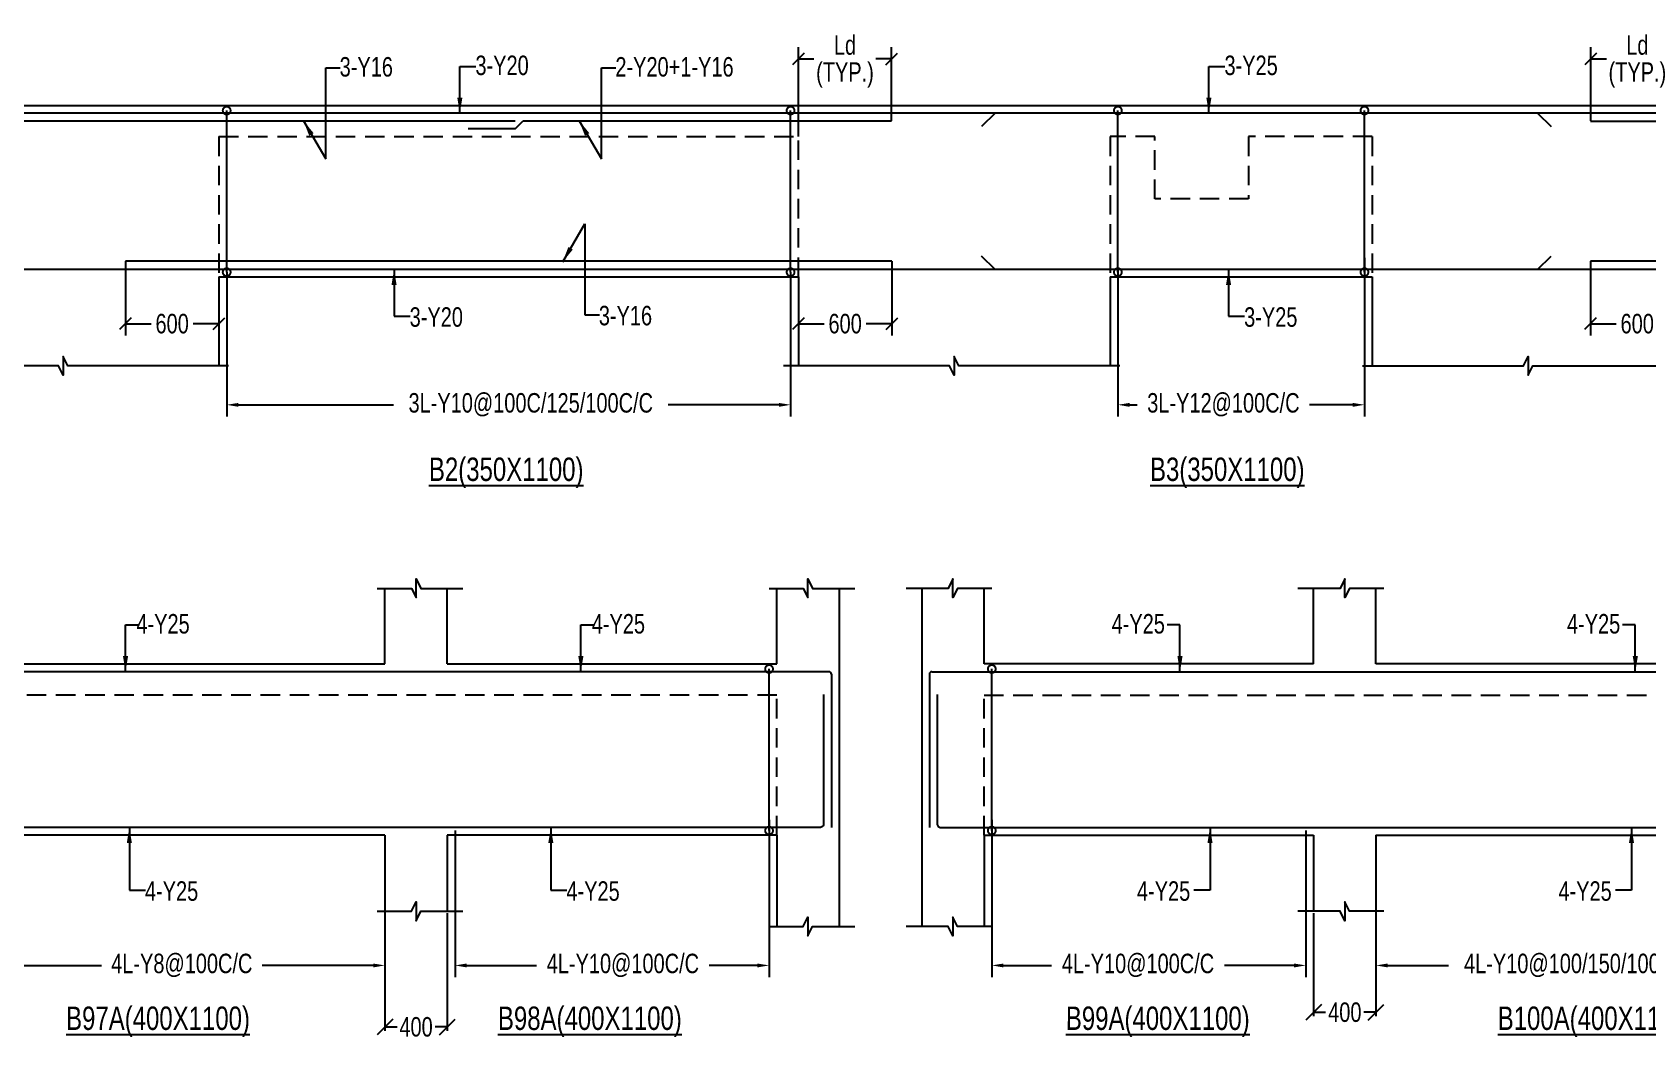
# Model space of a CAD drawing. Header units: millimetres. Extents: x 0 to 31744305, y -21599035 to 0.
# Drawn here: x 31650056 to 31660420, y -21255736 to -21249272 of the extents above; entities that cross this region are included whole.
import ezdxf

# ---------------------------------------------------------------- set-up
doc = ezdxf.new("R2010")
doc.units = ezdxf.units.MM
doc.header["$LTSCALE"] = 1000
doc.header["$MEASUREMENT"] = 0
doc.header["$PDMODE"] = 3
for name, pattern in [('CONTINOUS', [0]), ('CONTINU', [0]), ('HIDDEN', [0.375, 0.25, -0.125])]:
    doc.linetypes.add(name, pattern=pattern)
for name, color, linetype in [('-S-ARROW', 253, 'Continuous'), ('-S-MISC', 8, 'Continuous'), ('-S-STIRRUPS DIM', 6, 'Continuous'), ('-S-STIRUP', 11, 'Continuous'), ('-STR-BEAM', 7, 'CONTINU'), ('-STR-COLUMN', 5, 'HIDDEN'), ('-STR-REINF', 3, 'Continuous'), ('-STR-RF-DIM', 8, 'CONTINOUS'), ('-STR-TEXT', 6, 'Continuous'), ('S-DIM', 7, 'Continuous'), ('SEC TEXT', 9, 'Continuous'), ('SLAB LINE', 254, 'HIDDEN')]:
    doc.layers.add(name, color=color, linetype=linetype)
doc.styles.add('BEAM-LS', font='romans.shx', dxfattribs={"width": 0.8})
doc.styles.add('SOBHA', font='swisscl.ttf')
doc.styles.add('sobha.sed', font='swisscl.ttf')
doc.dimstyles.new('S-50', dxfattribs={"dimscale": 50, "dimtxt": 2.5, "dimasz": 2, "dimexe": 0.5, "dimexo": 0.25, "dimgap": 0.25, "dimtad": 0, "dimdec": 0, "dimrnd": 0.0005, "dimzin": 0, "dimdsep": 46, "dimtxsty": 'sobha.sed', "dimblk": 'OBLIQUE', "dimcen": 0.09, "dimclrd": 8, "dimclre": 8, "dimclrt": 6, "dimadec": 0, "dimazin": 0, "dimtfac": 1, "dimtdec": 0, "dimtofl": 0, "dimtmove": 2, "dimatfit": 3, "dimfxl": 0.18, "dimtolj": 1, "dimtzin": 0, "dimlwd": -1, "dimlwe": -1, "dimarcsym": 0})
doc.dimstyles.new('S-DIM50', dxfattribs={"dimscale": 50, "dimtxt": 2.5, "dimasz": 1.5, "dimexe": 1.5, "dimexo": 1, "dimgap": 0.5, "dimtad": 0, "dimdec": 0, "dimzin": 0, "dimdsep": 46, "dimtxsty": 'SOBHA', "dimcen": 0.09, "dimclrd": 256, "dimclre": 256, "dimclrt": 6, "dimadec": 5, "dimazin": 0, "dimtfac": 1, "dimtdec": 0, "dimtofl": 0, "dimtmove": 0, "dimatfit": 3, "dimfxl": 0.18, "dimtolj": 1, "dimtzin": 0, "dimlwd": -1, "dimlwe": -1, "dimarcsym": 0})
doc.dimstyles.new('STIRUP', dxfattribs={"dimscale": 50, "dimtxt": 2.5, "dimasz": 2.2, "dimexe": 0, "dimexo": 0, "dimgap": 0.5, "dimtad": 0, "dimdec": 0, "dimzin": 0, "dimdsep": 46, "dimtxsty": 'BEAM-LS', "dimblk": 'DOTSMALL', "dimcen": 0.09, "dimclrd": 256, "dimclre": 256, "dimclrt": 256, "dimadec": 5, "dimazin": 0, "dimtfac": 1, "dimtdec": 0, "dimtofl": 0, "dimtmove": 0, "dimatfit": 3, "dimldrblk": 'DOTSMALL', "dimfxl": 0, "dimfxlon": 1, "dimtolj": 1, "dimtzin": 0, "dimlwd": -1, "dimlwe": -1, "dimarcsym": 0})

# ---------------------------------------------------------------- blocks, each defined once
blk = doc.blocks.new('_DotSmall')
at = {"color": 0, "linetype": 'ByBlock', "const_width": 0.5}
blk.add_lwpolyline([(-0.0625, 0, 1), (0.0625, 0, 1)], format="xyb", close=True, dxfattribs=at)
blk = doc.blocks.new('*D10')
at = {"layer": '-S-STIRUP', "ltscale": 100, "transparency": 16777216}
blk.add_line((31651303, -21250811), (31651303, -21249774), dxfattribs=at)
at = {"layer": 'Defpoints', "color": 0, "linetype": 'CONTINU', "ltscale": 100, "transparency": 16777216}
for p in [(31651303, -21249774), (31651303, -21249774), (31651303, -21250811)]:
    blk.add_point(p, dxfattribs=at)
at = {"layer": '-S-STIRUP', "linetype": 'CONTINU', "ltscale": 100, "transparency": 16777216, "xscale": 100, "yscale": 100, "zscale": 100}
for p, rotation in [((31651303, -21249774), 90), ((31651303, -21250811), 270)]:
    blk.add_blockref('_DotSmall', p, dxfattribs=dict(at, rotation=rotation))
blk = doc.blocks.new('*D11')
at = {"layer": '-S-STIRUP', "ltscale": 100, "transparency": 16777216}
blk.add_line((31654921, -21250811), (31654921, -21249774), dxfattribs=at)
at = {"layer": 'Defpoints', "color": 0, "linetype": 'CONTINU', "ltscale": 100, "transparency": 16777216}
for p in [(31654921, -21249774), (31654921, -21249774), (31654921, -21250811)]:
    blk.add_point(p, dxfattribs=at)
at = {"layer": '-S-STIRUP', "linetype": 'CONTINU', "ltscale": 100, "transparency": 16777216, "xscale": 100, "yscale": 100, "zscale": 100}
for p, rotation in [((31654921, -21249774), 90), ((31654921, -21250811), 270)]:
    blk.add_blockref('_DotSmall', p, dxfattribs=dict(at, rotation=rotation))
blk = doc.blocks.new('*D14')
at = {"layer": '-STR-RF-DIM', "transparency": 16777216}
for p, q in [((31651303, -21250811), (31651303, -21251737)), ((31654921, -21250811), (31654921, -21251737)), ((31651378, -21251662), (31652373, -21251662)), ((31654846, -21251662), (31654136, -21251662))]:
    blk.add_line(p, q, dxfattribs=at)
for points in [[(31651378, -21251650), (31651378, -21251675), (31651303, -21251662)], [(31654846, -21251650), (31654846, -21251675), (31654921, -21251662)]]:
    blk.add_solid(points, dxfattribs=at)
at = {"layer": 'Defpoints', "color": 0, "transparency": 16777216}
for p in [(31651303, -21250811, 0), (31654921, -21250811, 0), (31651303, -21251662)]:
    blk.add_point(p, dxfattribs=at)
at = {"layer": '-STR-RF-DIM', "color": 6, "transparency": 16777216, "insert": (31653254, -21251662), "char_height": 125, "attachment_point": 5, "style": 'SOBHA'}
blk.add_mtext('\\A1;3L-Y10@100C/125/100C/C', dxfattribs=at)
blk = doc.blocks.new('_OBLIQUE')
at = {"color": 0, "linetype": 'ByBlock'}
blk.add_line((-0.5, -0.5), (0.5, 0.5), dxfattribs=at)
blk = doc.blocks.new('*D404')
at = {"layer": '-S-STIRRUPS DIM', "color": 251, "transparency": 16777216}
for p, q in [((31654971, -21249941), (31654971, -21249368)), ((31655569, -21249841), (31655569, -21249368))]:
    blk.add_line(p, q, dxfattribs=at)
at = {"layer": '-S-STIRRUPS DIM', "color": 8, "transparency": 16777216}
for p, q in [((31654971, -21249443), (31655071, -21249443)), ((31655569, -21249443), (31655468, -21249443))]:
    blk.add_line(p, q, dxfattribs=at)
at = {"layer": 'Defpoints', "color": 0, "transparency": 16777216}
for p in [(31654971, -21249443), (31654971, -21249941), (31655569, -21249841, 0)]:
    blk.add_point(p, dxfattribs=at)
at = {"layer": '-S-STIRRUPS DIM', "color": 8, "transparency": 16777216, "xscale": 75, "yscale": 75, "zscale": 75, "rotation": 180}
blk.add_blockref('_OBLIQUE', (31654971, -21249443), dxfattribs=at)
at = {"layer": '-S-STIRRUPS DIM', "color": 8, "transparency": 16777216, "xscale": 75, "yscale": 75, "zscale": 75}
blk.add_blockref('_OBLIQUE', (31655569, -21249443), dxfattribs=at)
at = {"layer": '-S-STIRRUPS DIM', "color": 6, "transparency": 16777216, "char_height": 125, "attachment_point": 5, "style": 'sobha.sed'}
for s, insert in [('\\A1;Ld', (31655270, -21249354)), ('\\A1;(TYP.)', (31655270, -21249546))]:
    blk.add_mtext(s, dxfattribs=dict(at, insert=insert))
blk = doc.blocks.new('*D405')
at = {"layer": '-S-STIRRUPS DIM', "color": 251, "transparency": 16777216}
for p, q in [((31660055, -21249841), (31660055, -21249368)), ((31660653, -21249941), (31660653, -21249368))]:
    blk.add_line(p, q, dxfattribs=at)
at = {"layer": '-S-STIRRUPS DIM', "color": 8, "transparency": 16777216}
for p, q in [((31660055, -21249443), (31660156, -21249443)), ((31660653, -21249443), (31660553, -21249443))]:
    blk.add_line(p, q, dxfattribs=at)
at = {"layer": 'Defpoints', "color": 0, "transparency": 16777216}
for p in [(31660653, -21249443), (31660055, -21249841, 0), (31660653, -21249941)]:
    blk.add_point(p, dxfattribs=at)
at = {"layer": '-S-STIRRUPS DIM', "color": 8, "transparency": 16777216, "xscale": 75, "yscale": 75, "zscale": 75, "rotation": 180}
blk.add_blockref('_OBLIQUE', (31660055, -21249443), dxfattribs=at)
at = {"layer": '-S-STIRRUPS DIM', "color": 8, "transparency": 16777216, "xscale": 75, "yscale": 75, "zscale": 75}
blk.add_blockref('_OBLIQUE', (31660653, -21249443), dxfattribs=at)
at = {"layer": '-S-STIRRUPS DIM', "color": 6, "transparency": 16777216, "char_height": 125, "attachment_point": 5, "style": 'sobha.sed'}
for s, insert in [('\\A1;Ld', (31660354, -21249354)), ('\\A1;(TYP.)', (31660354, -21249546))]:
    blk.add_mtext(s, dxfattribs=dict(at, insert=insert))
blk = doc.blocks.new('*D406')
at = {"layer": '-S-STIRRUPS DIM', "color": 251, "transparency": 16777216}
for p, q in [((31655571, -21250741), (31655571, -21251217)), ((31654971, -21250841), (31654971, -21251217))]:
    blk.add_line(p, q, dxfattribs=at)
at = {"layer": '-S-STIRRUPS DIM', "color": 8, "transparency": 16777216}
for p, q in [((31654971, -21251142), (31655137, -21251142)), ((31655571, -21251142), (31655405, -21251142))]:
    blk.add_line(p, q, dxfattribs=at)
at = {"layer": 'Defpoints', "color": 0, "transparency": 16777216}
for p in [(31655571, -21250741, 0), (31654971, -21250841, 0), (31655571, -21251142)]:
    blk.add_point(p, dxfattribs=at)
at = {"layer": '-S-STIRRUPS DIM', "color": 8, "transparency": 16777216, "xscale": 75, "yscale": 75, "zscale": 75, "rotation": 180}
blk.add_blockref('_OBLIQUE', (31654971, -21251142), dxfattribs=at)
at = {"layer": '-S-STIRRUPS DIM', "color": 8, "transparency": 16777216, "xscale": 75, "yscale": 75, "zscale": 75}
blk.add_blockref('_OBLIQUE', (31655571, -21251142), dxfattribs=at)
at = {"layer": '-S-STIRRUPS DIM', "color": 6, "transparency": 16777216, "insert": (31655271, -21251142), "char_height": 125, "attachment_point": 5, "style": 'sobha.sed'}
blk.add_mtext('\\A1;600', dxfattribs=at)
blk = doc.blocks.new('*D408')
at = {"layer": '-S-STIRRUPS DIM', "color": 251, "transparency": 16777216}
for p, q in [((31650653, -21250741), (31650653, -21251217)), ((31651253, -21250841), (31651253, -21251217))]:
    blk.add_line(p, q, dxfattribs=at)
at = {"layer": '-S-STIRRUPS DIM', "color": 8, "transparency": 16777216}
for p, q in [((31650653, -21251142), (31650819, -21251142)), ((31651253, -21251142), (31651087, -21251142))]:
    blk.add_line(p, q, dxfattribs=at)
at = {"layer": 'Defpoints', "color": 0, "transparency": 16777216}
for p in [(31650653, -21250741, 0), (31651253, -21250841, 0), (31650653, -21251142)]:
    blk.add_point(p, dxfattribs=at)
at = {"layer": '-S-STIRRUPS DIM', "color": 8, "transparency": 16777216, "xscale": 75, "yscale": 75, "zscale": 75, "rotation": 180}
blk.add_blockref('_OBLIQUE', (31650653, -21251142), dxfattribs=at)
at = {"layer": '-S-STIRRUPS DIM', "color": 8, "transparency": 16777216, "xscale": 75, "yscale": 75, "zscale": 75}
blk.add_blockref('_OBLIQUE', (31651253, -21251142), dxfattribs=at)
at = {"layer": '-S-STIRRUPS DIM', "color": 6, "transparency": 16777216, "insert": (31650953, -21251142), "char_height": 125, "attachment_point": 5, "style": 'sobha.sed'}
blk.add_mtext('\\A1;600', dxfattribs=at)
blk = doc.blocks.new('*D409')
at = {"layer": '-S-STIRRUPS DIM', "color": 251, "transparency": 16777216}
for p, q in [((31660053, -21250741), (31660053, -21251217)), ((31660653, -21250841), (31660653, -21251217))]:
    blk.add_line(p, q, dxfattribs=at)
at = {"layer": '-S-STIRRUPS DIM', "color": 8, "transparency": 16777216}
for p, q in [((31660053, -21251142), (31660219, -21251142)), ((31660653, -21251142), (31660487, -21251142))]:
    blk.add_line(p, q, dxfattribs=at)
at = {"layer": 'Defpoints', "color": 0, "transparency": 16777216}
for p in [(31660053, -21250741, 0), (31660653, -21250841, 0), (31660053, -21251142)]:
    blk.add_point(p, dxfattribs=at)
at = {"layer": '-S-STIRRUPS DIM', "color": 8, "transparency": 16777216, "xscale": 75, "yscale": 75, "zscale": 75, "rotation": 180}
blk.add_blockref('_OBLIQUE', (31660053, -21251142), dxfattribs=at)
at = {"layer": '-S-STIRRUPS DIM', "color": 8, "transparency": 16777216, "xscale": 75, "yscale": 75, "zscale": 75}
blk.add_blockref('_OBLIQUE', (31660653, -21251142), dxfattribs=at)
at = {"layer": '-S-STIRRUPS DIM', "color": 6, "transparency": 16777216, "insert": (31660353, -21251142), "char_height": 125, "attachment_point": 5, "style": 'sobha.sed'}
blk.add_mtext('\\A1;600', dxfattribs=at)
blk = doc.blocks.new('*D504')
at = {"layer": '-S-STIRUP', "ltscale": 100, "transparency": 16777216}
blk.add_line((31657021, -21250811), (31657021, -21249774), dxfattribs=at)
at = {"layer": 'Defpoints', "color": 0, "linetype": 'CONTINU', "ltscale": 100, "transparency": 16777216}
for p in [(31657021, -21249774), (31657021, -21249774), (31657021, -21250811)]:
    blk.add_point(p, dxfattribs=at)
at = {"layer": '-S-STIRUP', "linetype": 'CONTINU', "ltscale": 100, "transparency": 16777216, "xscale": 100, "yscale": 100, "zscale": 100}
for p, rotation in [((31657021, -21249774), 90), ((31657021, -21250811), 270)]:
    blk.add_blockref('_DotSmall', p, dxfattribs=dict(at, rotation=rotation))
blk = doc.blocks.new('*D505')
at = {"layer": '-S-STIRUP', "ltscale": 100, "transparency": 16777216}
blk.add_line((31658603, -21250811), (31658603, -21249774), dxfattribs=at)
at = {"layer": 'Defpoints', "color": 0, "linetype": 'CONTINU', "ltscale": 100, "transparency": 16777216}
for p in [(31658603, -21249774), (31658603, -21249774), (31658603, -21250811)]:
    blk.add_point(p, dxfattribs=at)
at = {"layer": '-S-STIRUP', "linetype": 'CONTINU', "ltscale": 100, "transparency": 16777216, "xscale": 100, "yscale": 100, "zscale": 100}
for p, rotation in [((31658603, -21249774), 90), ((31658603, -21250811), 270)]:
    blk.add_blockref('_DotSmall', p, dxfattribs=dict(at, rotation=rotation))
blk = doc.blocks.new('*D776')
at = {"layer": '-STR-RF-DIM', "transparency": 16777216}
for p, q in [((31649368, -21254394), (31649368, -21255334)), ((31652318, -21254424), (31652318, -21255334)), ((31649443, -21255259), (31650500, -21255259)), ((31652243, -21255259), (31651530, -21255259))]:
    blk.add_line(p, q, dxfattribs=at)
for points in [[(31649443, -21255247), (31649443, -21255272), (31649368, -21255259)], [(31652243, -21255247), (31652243, -21255272), (31652318, -21255259)]]:
    blk.add_solid(points, dxfattribs=at)
at = {"layer": 'Defpoints', "color": 0, "transparency": 16777216}
for p in [(31649368, -21254394, 178587), (31652318, -21254424, 0), (31649368, -21255259)]:
    blk.add_point(p, dxfattribs=at)
at = {"layer": '-STR-RF-DIM', "color": 6, "transparency": 16777216, "insert": (31651015, -21255259), "char_height": 125, "attachment_point": 5, "style": 'SOBHA'}
blk.add_mtext('\\A1;4L-Y8@100C/C', dxfattribs=at)
blk = doc.blocks.new('*D777')
at = {"layer": '-S-STIRUP', "ltscale": 100, "transparency": 16777216}
blk.add_line((31654783, -21254394), (31654783, -21253357), dxfattribs=at)
at = {"layer": 'Defpoints', "color": 0, "linetype": 'CONTINU', "ltscale": 100, "transparency": 16777216}
for p in [(31654783, -21253357), (31654783, -21253357), (31654783, -21254394)]:
    blk.add_point(p, dxfattribs=at)
at = {"layer": '-S-STIRUP', "linetype": 'CONTINU', "ltscale": 100, "transparency": 16777216, "xscale": 100, "yscale": 100, "zscale": 100}
for p, rotation in [((31654783, -21253357), 90), ((31654783, -21254394), 270)]:
    blk.add_blockref('_DotSmall', p, dxfattribs=dict(at, rotation=rotation))
blk = doc.blocks.new('*D782')
at = {"layer": '-STR-RF-DIM', "transparency": 16777216}
for p, q in [((31652768, -21254394), (31652768, -21255334)), ((31654783, -21254324), (31654783, -21255334)), ((31652843, -21255259), (31653291, -21255259)), ((31654708, -21255259), (31654399, -21255259))]:
    blk.add_line(p, q, dxfattribs=at)
for points in [[(31652843, -21255247), (31652843, -21255272), (31652768, -21255259)], [(31654708, -21255247), (31654708, -21255272), (31654783, -21255259)]]:
    blk.add_solid(points, dxfattribs=at)
at = {"layer": 'Defpoints', "color": 0, "transparency": 16777216}
for p in [(31652768, -21254394, 178587), (31654783, -21254324, 178587), (31652768, -21255259)]:
    blk.add_point(p, dxfattribs=at)
at = {"layer": '-STR-RF-DIM', "color": 6, "transparency": 16777216, "insert": (31653845, -21255259), "char_height": 125, "attachment_point": 5, "style": 'SOBHA'}
blk.add_mtext('\\A1;4L-Y10@100C/C', dxfattribs=at)
blk = doc.blocks.new('*D783')
at = {"layer": '-STR-RF-DIM', "transparency": 16777216}
for p, q in [((31661627, -21254394), (31661627, -21255334)), ((31658677, -21254424), (31658677, -21255334)), ((31658752, -21255259), (31659143, -21255259)), ((31661552, -21255259), (31660817, -21255259))]:
    blk.add_line(p, q, dxfattribs=at)
for points in [[(31658752, -21255247), (31658752, -21255272), (31658677, -21255259)], [(31661552, -21255247), (31661552, -21255272), (31661627, -21255259)]]:
    blk.add_solid(points, dxfattribs=at)
at = {"layer": 'Defpoints', "color": 0, "transparency": 16777216}
for p in [(31661627, -21254394, 178587), (31658677, -21254424, 0), (31661627, -21255259)]:
    blk.add_point(p, dxfattribs=at)
at = {"layer": '-STR-RF-DIM', "color": 6, "transparency": 16777216, "insert": (31659980, -21255259), "char_height": 125, "attachment_point": 5, "style": 'SOBHA'}
blk.add_mtext('\\A1;4L-Y10@100/150/100C/C', dxfattribs=at)
blk = doc.blocks.new('*D784')
at = {"layer": '-S-STIRUP', "ltscale": 100, "transparency": 16777216}
blk.add_line((31656212, -21254394), (31656212, -21253357), dxfattribs=at)
at = {"layer": 'Defpoints', "color": 0, "linetype": 'CONTINU', "ltscale": 100, "transparency": 16777216}
for p in [(31656212, -21253357), (31656212, -21253357), (31656212, -21254394)]:
    blk.add_point(p, dxfattribs=at)
at = {"layer": '-S-STIRUP', "linetype": 'CONTINU', "ltscale": 100, "transparency": 16777216, "xscale": 100, "yscale": 100, "zscale": 100}
for p, rotation in [((31656212, -21253357), 90), ((31656212, -21254394), 270)]:
    blk.add_blockref('_DotSmall', p, dxfattribs=dict(at, rotation=rotation))
blk = doc.blocks.new('*D789')
at = {"layer": '-STR-RF-DIM', "transparency": 16777216}
for p, q in [((31656212, -21254324), (31656212, -21255334)), ((31658227, -21254394), (31658227, -21255334)), ((31656287, -21255259), (31656596, -21255259)), ((31658152, -21255259), (31657704, -21255259))]:
    blk.add_line(p, q, dxfattribs=at)
for points in [[(31656287, -21255247), (31656287, -21255272), (31656212, -21255259)], [(31658152, -21255247), (31658152, -21255272), (31658227, -21255259)]]:
    blk.add_solid(points, dxfattribs=at)
at = {"layer": 'Defpoints', "color": 0, "transparency": 16777216}
for p in [(31656212, -21254324, 178587), (31658227, -21254394, 178587), (31658227, -21255259)]:
    blk.add_point(p, dxfattribs=at)
at = {"layer": '-STR-RF-DIM', "color": 6, "transparency": 16777216, "insert": (31657150, -21255259), "char_height": 125, "attachment_point": 5, "style": 'SOBHA'}
blk.add_mtext('\\A1;4L-Y10@100C/C', dxfattribs=at)
blk = doc.blocks.new('*D874')
at = {"layer": '-STR-RF-DIM', "transparency": 16777216}
for p, q in [((31658603, -21250719), (31658603, -21251737)), ((31657021, -21250791), (31657021, -21251737)), ((31657096, -21251662), (31657144, -21251662)), ((31658528, -21251662), (31658251, -21251662))]:
    blk.add_line(p, q, dxfattribs=at)
for points in [[(31657096, -21251650), (31657096, -21251675), (31657021, -21251662)], [(31658528, -21251650), (31658528, -21251675), (31658603, -21251662)]]:
    blk.add_solid(points, dxfattribs=at)
at = {"layer": 'Defpoints', "color": 0, "transparency": 16777216}
for p in [(31658603, -21250719, 0), (31657021, -21250791, 0), (31657021, -21251662)]:
    blk.add_point(p, dxfattribs=at)
at = {"layer": '-STR-RF-DIM', "color": 6, "transparency": 16777216, "insert": (31657698, -21251662), "char_height": 125, "attachment_point": 5, "style": 'SOBHA'}
blk.add_mtext('\\A1;3L-Y12@100C/C', dxfattribs=at)
blk = doc.blocks.new('*D1142')
at = {"layer": 'Defpoints', "color": 0, "transparency": 16777216}
for p in [(31652318, -21254912, 0), (31652718, -21254912, 0), (31652718, -21255654)]:
    blk.add_point(p, dxfattribs=at)
at = {"layer": 'S-DIM', "color": 8, "transparency": 16777216}
for p, q in [((31652318, -21254924), (31652318, -21255679)), ((31652718, -21254924), (31652718, -21255679)), ((31652318, -21255654), (31652396, -21255654)), ((31652718, -21255654), (31652641, -21255654))]:
    blk.add_line(p, q, dxfattribs=at)
at = {"layer": 'S-DIM', "color": 8, "transparency": 16777216, "xscale": 100, "yscale": 100, "zscale": 100, "rotation": 180}
blk.add_blockref('_OBLIQUE', (31652318, -21255654), dxfattribs=at)
at = {"layer": 'S-DIM', "color": 8, "transparency": 16777216, "xscale": 100, "yscale": 100, "zscale": 100}
blk.add_blockref('_OBLIQUE', (31652718, -21255654), dxfattribs=at)
at = {"layer": 'S-DIM', "color": 6, "transparency": 16777216, "insert": (31652518, -21255654), "char_height": 125, "attachment_point": 5, "style": 'sobha.sed'}
blk.add_mtext('\\A1;400', dxfattribs=at)
blk = doc.blocks.new('*D1143')
at = {"layer": 'Defpoints', "color": 0, "transparency": 16777216}
for p in [(31658277, -21254912, 0), (31658677, -21254912, 0), (31658677, -21255560)]:
    blk.add_point(p, dxfattribs=at)
at = {"layer": 'S-DIM', "color": 8, "transparency": 16777216}
for p, q in [((31658277, -21254924), (31658277, -21255585)), ((31658677, -21254924), (31658677, -21255585)), ((31658277, -21255560), (31658354, -21255560)), ((31658677, -21255560), (31658599, -21255560))]:
    blk.add_line(p, q, dxfattribs=at)
at = {"layer": 'S-DIM', "color": 8, "transparency": 16777216, "xscale": 100, "yscale": 100, "zscale": 100, "rotation": 180}
blk.add_blockref('_OBLIQUE', (31658277, -21255560), dxfattribs=at)
at = {"layer": 'S-DIM', "color": 8, "transparency": 16777216, "xscale": 100, "yscale": 100, "zscale": 100}
blk.add_blockref('_OBLIQUE', (31658677, -21255560), dxfattribs=at)
at = {"layer": 'S-DIM', "color": 6, "transparency": 16777216, "insert": (31658477, -21255560), "char_height": 125, "attachment_point": 5, "style": 'sobha.sed'}
blk.add_mtext('\\A1;400', dxfattribs=at)

msp = doc.modelspace()

# ---------------------------------------------------------------- linework, layer by layer
at = {"layer": '-S-MISC', "linetype": 'ByBlock', "ltscale": 1000, "elevation": 0}
for points in [[(31651315.6, -21251412.1), (31650282.9, -21251411.6), (31650253, -21251352), (31650253, -21251472.1), (31650223.1, -21251411.6), (31649157.1, -21251412.1)], [(31657033.6, -21251412.1), (31656000.9, -21251411.6), (31655971, -21251352), (31655971, -21251472.1), (31655941.1, -21251411.6), (31654875.1, -21251412.1)], [(31658590.4, -21251412.1), (31659623.1, -21251411.6), (31659653, -21251352), (31659653, -21251472.1), (31659682.8, -21251411.6), (31660748.8, -21251412.1)], [(31652268.3, -21252839.8), (31652488.3, -21252839.8), (31652518.2, -21252899.5), (31652518.2, -21252779.3), (31652548.1, -21252839.8), (31652818.4, -21252839.8)], [(31654782.7, -21252839.8), (31655002.7, -21252839.8), (31655032.6, -21252899.5), (31655032.6, -21252779.3), (31655062.5, -21252839.8), (31655332.8, -21252839.8)], [(31656212.1, -21252839.8), (31655992.1, -21252839.8), (31655962.2, -21252899.5), (31655962.2, -21252779.3), (31655932.4, -21252839.8), (31655662, -21252839.8)], [(31658726.5, -21252839.8), (31658506.5, -21252839.8), (31658476.6, -21252899.5), (31658476.6, -21252779.3), (31658446.8, -21252839.8), (31658176.4, -21252839.8)], [(31652268.3, -21254911.7), (31652488.3, -21254911.7), (31652518.2, -21254852), (31652518.2, -21254972.2), (31652548.1, -21254911.7), (31652818.4, -21254911.7)], [(31658726.5, -21254911.7), (31658506.5, -21254911.7), (31658476.6, -21254852), (31658476.6, -21254972.2), (31658446.8, -21254911.7), (31658176.4, -21254911.7)], [(31654782.7, -21255009), (31655002.7, -21255009), (31655032.6, -21254949.3), (31655032.6, -21255069.5), (31655062.5, -21255009), (31655332.8, -21255009)], [(31656212.1, -21255009), (31655992.1, -21255009), (31655962.2, -21254949.3), (31655962.2, -21255069.5), (31655932.4, -21255009), (31655662, -21255009)]]:
    msp.add_lwpolyline(points, dxfattribs=at)
at = {"layer": '-STR-BEAM'}
for p, q in [((31644537.9, -21249741.2, 0), (31671274, -21249741.2, 0)), ((31651253, -21250841.2, 0), (31654971, -21250841.2, 0)), ((31656971, -21250841.2, 0), (31658653, -21250841.2, 0)), ((31649318.3, -21253324.4, 0), (31652318.3, -21253324.4, 0)), ((31652718.3, -21253324.4, 0), (31654832.7, -21253324.4, 0)), ((31658276.5, -21253324.4, 0), (31656162.1, -21253324.4, 0)), ((31661676.5, -21253324.4, 0), (31658676.5, -21253324.4, 0))]:
    msp.add_line(p, q, dxfattribs=at)
at = {"layer": '-STR-BEAM', "elevation": 0}
for points in [[(31652318.3, -21254424.4), (31649318.3, -21254424.4)], [(31654832.7, -21254424.4), (31652718.3, -21254424.4)], [(31656162.1, -21254424.4), (31658276.5, -21254424.4)], [(31658676.5, -21254424.4), (31661676.5, -21254424.4)]]:
    msp.add_lwpolyline(points, dxfattribs=at)
at = {"layer": '-STR-COLUMN', "linetype": 'Continuous', "ltscale": 10}
for p, q in [((31651253, -21250841.2, 0), (31651253, -21251412.1, 0)), ((31654971, -21250841.2, 0), (31654971, -21251412.1, 0)), ((31656971, -21250841.2, 0), (31656971, -21251412.1, 0)), ((31656971, -21250841.2, 0), (31656971, -21251412.1, 0)), ((31658653, -21250841.2, 0), (31658653, -21251412.1, 0)), ((31652318.3, -21253324.4, 0), (31652318.3, -21252839.8, 0)), ((31652718.3, -21253324.4, 0), (31652718.3, -21252839.8, 0)), ((31654832.7, -21253324.4, 0), (31654832.7, -21252839.8, 0)), ((31655232.7, -21252839.8, 0), (31655232.7, -21255009, 0)), ((31655762.1, -21252839.8, 0), (31655762.1, -21255009, 0)), ((31656162.1, -21253324.4, 0), (31656162.1, -21252839.8, 0)), ((31658276.5, -21253324.4, 0), (31658276.5, -21252839.8, 0)), ((31658676.5, -21253324.4, 0), (31658676.5, -21252839.8, 0)), ((31652318.3, -21254424.4, 0), (31652318.3, -21254911.7, 0)), ((31652718.3, -21254424.4, 0), (31652718.3, -21254911.7, 0)), ((31654832.7, -21254424.4, 0), (31654832.7, -21255009, 0)), ((31656162.1, -21254424.4, 0), (31656162.1, -21255009, 0)), ((31658276.5, -21254424.4, 0), (31658276.5, -21254911.7, 0)), ((31658676.5, -21254424.4, 0), (31658676.5, -21254911.7, 0))]:
    msp.add_line(p, q, dxfattribs=at)
at = {"layer": '-STR-REINF', "ltscale": 10}
for p, q in [((31671209, -21249791.2, 0), (31644602.9, -21249791.2, 0)), ((31656234.2, -21249791.2, 0), (31656145.5, -21249875.6)), ((31659712.4, -21249791.2, 0), (31659801.1, -21249875.6)), ((31653153, -21249890.9, 0), (31652853.4, -21249890.9, 0)), ((31653153, -21249890.9, 0), (31653202.7, -21249841.2, 0)), ((31656234.2, -21250793.9, 0), (31656145.5, -21250709.4)), ((31659712.4, -21250793.9, 0), (31659801.1, -21250709.4)), ((31644652.9, -21250791.2, 0), (31671159, -21250791.2, 0)), ((31655167.7, -21253374.4, 0), (31644841.3, -21253374.4, 0)), ((31655182.7, -21253389.4, 0), (31655182.7, -21254375.1, 0)), ((31655812.1, -21253389.4, 0), (31655812.1, -21254375.1, 0)), ((31655827.1, -21253374.4, 0), (31666153.5, -21253374.4, 0))]:
    msp.add_line(p, q, dxfattribs=at)
at = {"layer": '-STR-REINF', "ltscale": 10, "elevation": 0}
for points in [[(31653153, -21249841.2), (31644702.9, -21249841.2, 0.4142136), (31644687.9, -21249856.2), (31644687.9, -21250786.1)], [(31660053, -21249841.2), (31671108, -21249841.2, -0.4142136), (31671123, -21249856.2), (31671123, -21250786.1)], [(31655133.2, -21253519.9), (31655133.2, -21254349.4, -0.4142136), (31655108.2, -21254374.4), (31644891.3, -21254374.4, -0.4142136), (31644866.3, -21254349.4), (31644866.3, -21253532.1)], [(31655861.6, -21253519.9), (31655861.6, -21254349.4, 0.4142136), (31655886.6, -21254374.4), (31666103.5, -21254374.4, 0.4142136), (31666128.5, -21254349.4), (31666128.5, -21253532.1)]]:
    msp.add_lwpolyline(points, format="xyb", dxfattribs=at)
for points in [[(31655568.6, -21249841.2), (31653202.7, -21249841.2)], [(31655571, -21250741.2), (31650653, -21250741.2)]]:
    msp.add_lwpolyline(points, dxfattribs=at)
at = {"layer": '-STR-REINF', "ltscale": 10}
msp.add_lwpolyline([(31671073, -21249869.6), (31671073, -21250726.2, -0.0016852), (31665859, -21250741.2), (31660052.9, -21250741.2)], format="xyb", dxfattribs=at)
for centre, start, end in [((31655167.7, -21253389.4, 0), 0, 90), ((31655827.1, -21253389.4, 0), 90, 180)]:
    msp.add_arc(centre, 15, start, end, dxfattribs=at)
at = {"layer": 'SLAB LINE', "color": 8, "linetype": 'HIDDEN', "ltscale": 0.5}
for p, q in [((31651253, -21249941.2, 0), (31654971, -21249941.2, 0)), ((31651253, -21249941.2, 0), (31651253, -21250841.2, 0)), ((31654971, -21250841.2, 0), (31654971, -21249941.2, 0)), ((31656971, -21249941.2, 0), (31656971, -21250841.2, 0)), ((31658653, -21249941.2, 0), (31658653, -21250841.2, 0)), ((31654832.7, -21253524.4, 0), (31645947.6, -21253524.4, 0)), ((31654832.7, -21254424.4, 0), (31654832.7, -21253524.4, 0)), ((31656162.1, -21253524.4, 0), (31665047.2, -21253524.4, 0)), ((31656162.1, -21254424.4, 0), (31656162.1, -21253524.4, 0))]:
    msp.add_line(p, q, dxfattribs=at)
at = {"layer": 'SLAB LINE', "color": 8, "linetype": 'HIDDEN', "ltscale": 0.5, "elevation": 0}
msp.add_lwpolyline([(31658653, -21249941.2), (31657859, -21249941.2), (31657859, -21250341.2), (31657259, -21250341.2), (31657259, -21249941.2), (31656971, -21249941.2)], dxfattribs=at)

# ---------------------------------------------------------------- texts
at = {"layer": '-STR-TEXT', "color": 6, "style": 'SOBHA'}
for s, p in [('3-Y20', (31652899, -21249546.3, 0)), ('3-Y25', (31657704.9, -21249546.3, 0)), ('3-Y16', (31652027.7, -21249556, 0)), ('2-Y20+1-Y16', (31653796.8, -21249556, 0)), ('3-Y20', (31652476.9, -21251161.2, 0)), ('3-Y16', (31653690.6, -21251152.1, 0)), ('3-Y25', (31657831, -21251161.2, 0)), ('4-Y25', (31650723.8, -21253129.6, 0)), ('4-Y25', (31653645.3, -21253129.6, 0)), ('4-Y25', (31656980.8, -21253129.6, 0)), ('4-Y25', (31659902.3, -21253129.6, 0)), ('4-Y25', (31650778.5, -21254844.4, 0)), ('4-Y25', (31653482.8, -21254844.4, 0)), ('4-Y25', (31657143.3, -21254844.4, 0)), ('4-Y25', (31659847.6, -21254844.4, 0))]:
    msp.add_text(s, height=125, dxfattribs=at).set_placement(p)
at = {"layer": 'SEC TEXT', "color": 4, "linetype": 'ByBlock', "style": 'sobha.sed'}
for s, rotation, p in [('%%UB2(350X1100)', 359.98928, (31652600.7, -21252150.7, 0)), ('%%UB3(350X1100)', 359.98928, (31657227.1, -21252150.7, 0)), ('%%UB97A(400X1100)', 0.01072, (31650272.6, -21255673.3)), ('%%UB98A(400X1100)', 0.01072, (31653043.4, -21255673.3)), ('%%UB99A(400X1100)', 359.98928, (31656687.2, -21255673.1)), ('%%UB100A(400X1100)', 359.98928, (31659458, -21255673.1))]:
    msp.add_text(s, height=150, rotation=rotation, dxfattribs=at).set_placement(p)

# ---------------------------------------------------------------- dimensions: what is measured, and where the dimension line sits
at = {"layer": '-S-STIRRUPS DIM'}
dim = msp.add_linear_dim(base=(31654971, -21249442.8, 0), p1=(31655568.6, -21249841.2, 0), p2=(31654971, -21249941.2, 0), text='Ld\\X(TYP.)', dimstyle='S-DIM50', override={"dimscale": 1, "dimtxt": 125, "dimasz": 75, "dimexe": 75, "dimexo": 0, "dimgap": 25, "dimrnd": 5, "dimtxsty": 'sobha.sed', "dimblk1": 'OBLIQUE', "dimblk2": 'OBLIQUE', "dimsah": 1, "dimcen": 4.5, "dimclrd": 8, "dimclre": 251, "dimfxl": 75}, dxfattribs=at)
dim.commit()
dim.dimension.update_dxf_attribs({"geometry": '*D404', "text_midpoint": (31655269.8, -21249442.8, 0)})
dim = msp.add_linear_dim(base=(31660653, -21249442.8, 0), p1=(31660055.3, -21249841.2, 0), p2=(31660653, -21249941.2, 0), angle=180, text='Ld\\X(TYP.)', dimstyle='S-DIM50', override={"dimscale": 1, "dimtxt": 125, "dimasz": 75, "dimexe": 75, "dimexo": 0, "dimgap": 25, "dimrnd": 5, "dimtxsty": 'sobha.sed', "dimblk1": 'OBLIQUE', "dimblk2": 'OBLIQUE', "dimsah": 1, "dimcen": 4.5, "dimclrd": 8, "dimclre": 251, "dimfxl": 75}, dxfattribs=at)
dim.commit()
dim.dimension.update_dxf_attribs({"geometry": '*D405', "text_midpoint": (31660354.2, -21249442.8, 0)})
for base, p1, p2, picture, middle in [((31650652.9, -21251142.3, 0), (31651253, -21250841.2, 0), (31650652.9, -21250741.2, 0), '*D408', (31650953, -21251142.3, 0)), ((31660052.9, -21251142.3), (31660653, -21250841.2, 0), (31660052.9, -21250741.2, 0), '*D409', (31660353, -21251142.3))]:
    dim = msp.add_linear_dim(base=base, p1=p1, p2=p2, angle=180, dimstyle='S-DIM50', override={"dimscale": 1, "dimtxt": 125, "dimasz": 75, "dimexe": 75, "dimexo": 0, "dimgap": 25, "dimrnd": 5, "dimtxsty": 'sobha.sed', "dimblk1": 'OBLIQUE', "dimblk2": 'OBLIQUE', "dimsah": 1, "dimcen": 4.5, "dimclrd": 8, "dimclre": 251, "dimfxl": 75}, dxfattribs=at)
    dim.commit()
    dim.dimension.update_dxf_attribs({"geometry": picture, "text_midpoint": middle})
dim = msp.add_linear_dim(base=(31655571, -21251142.3), p1=(31654971, -21250841.2, 0), p2=(31655571, -21250741.2, 0), dimstyle='S-DIM50', override={"dimscale": 1, "dimtxt": 125, "dimasz": 75, "dimexe": 75, "dimexo": 0, "dimgap": 25, "dimrnd": 5, "dimtxsty": 'sobha.sed', "dimblk1": 'OBLIQUE', "dimblk2": 'OBLIQUE', "dimsah": 1, "dimcen": 4.5, "dimclrd": 8, "dimclre": 251, "dimfxl": 75}, dxfattribs=at)
dim.commit()
dim.dimension.update_dxf_attribs({"geometry": '*D406', "text_midpoint": (31655271, -21251142.3)})
at = {"layer": '-S-STIRUP', "linetype": 'CONTINU', "ltscale": 100}
for base, p1, p2, picture, middle in [((31651303, -21249774.2, 0), (31651303, -21250810.9, 0), (31651303, -21249774.2, 0), '*D10', (31651303, -21250292.5, 0)), ((31654921, -21249774.2, 0), (31654921, -21250810.9, 0), (31654921, -21249774.2, 0), '*D11', (31654921, -21250292.5, 0)), ((31657021, -21249774.2, 0), (31657021, -21250810.9, 0), (31657021, -21249774.2, 0), '*D504', (31657021, -21250292.5, 0)), ((31658603, -21249774.2, 0), (31658603, -21250810.9, 0), (31658603, -21249774.2, 0), '*D505', (31658603, -21250292.5, 0)), ((31654782.7, -21253357.4, 178586.6), (31654782.7, -21254394.1, 178586.6), (31654782.7, -21253357.4, 178586.6), '*D777', (31654782.7, -21253875.8, 178586.6)), ((31656212.1, -21253357.4, 178586.6), (31656212.1, -21254394.1, 178586.6), (31656212.1, -21253357.4, 178586.6), '*D784', (31656212.1, -21253875.8, 178586.6))]:
    dim = msp.add_linear_dim(base=base, p1=p1, p2=p2, angle=90, text=' ', dimstyle='STIRUP', override={"dimasz": 2}, dxfattribs=at)
    dim.commit()
    dim.dimension.update_dxf_attribs({"geometry": picture, "text_midpoint": middle})
at = {"layer": '-STR-RF-DIM'}
for base, p1, p2, text, picture, middle in [((31657021, -21251662.1, 0), (31658603, -21250718.7, 0), (31657021, -21250791.2, 0), '3L-Y12@100C/C', '*D874', (31657697.7, -21251662.1, 0)), ((31651303, -21251662.1, 0), (31654921, -21250810.9, 0), (31651303, -21250810.9, 0), '3L-Y10@100C/125/100C/C', '*D14', (31653254.1, -21251662.1, 0)), ((31649368.3, -21255259, 0), (31652318.3, -21254424.4, 0), (31649368.3, -21254394.1, 178586.6), '4L-Y8@100C/C', '*D776', (31651014.7, -21255259, 0)), ((31652768.3, -21255259, 0), (31654782.7, -21254324.4, 178586.6), (31652768.3, -21254394.1, 178586.6), '4L-Y10@100C/C', '*D782', (31653844.7, -21255259, 0))]:
    dim = msp.add_linear_dim(base=base, p1=p1, p2=p2, angle=180, text=text, dimstyle='S-DIM50', override={"dimscale": 1, "dimtxt": 125, "dimasz": 75, "dimexe": 75, "dimexo": 0, "dimgap": 25, "dimsah": 1, "dimcen": 4.5, "dimfxl": 75}, dxfattribs=at)
    dim.commit()
    dim.dimension.update_dxf_attribs({"geometry": picture, "text_midpoint": middle, "dimtype": 160})
for base, p1, p2, text, picture, middle in [((31658226.5, -21255259, 0), (31656212.1, -21254324.4, 178586.6), (31658226.5, -21254394.1, 178586.6), '4L-Y10@100C/C', '*D789', (31657150.1, -21255259, 0)), ((31661626.5, -21255259, 0), (31658676.5, -21254424.4, 0), (31661626.5, -21254394.1, 178586.6), '4L-Y10@100/150/100C/C', '*D783', (31659980.1, -21255259, 0))]:
    dim = msp.add_linear_dim(base=base, p1=p1, p2=p2, text=text, dimstyle='S-DIM50', override={"dimscale": 1, "dimtxt": 125, "dimasz": 75, "dimexe": 75, "dimexo": 0, "dimgap": 25, "dimsah": 1, "dimcen": 4.5, "dimfxl": 75}, dxfattribs=at)
    dim.commit()
    dim.dimension.update_dxf_attribs({"geometry": picture, "text_midpoint": middle, "dimtype": 160})
at = {"layer": 'S-DIM', "color": 1}
for base, p1, p2, picture, middle in [((31652718.3, -21255653.7), (31652318.3, -21254911.7, 0), (31652718.3, -21254911.7, 0), '*D1142', (31652518.3, -21255653.7)), ((31658676.5, -21255559.8), (31658276.5, -21254911.7, 0), (31658676.5, -21254911.7, 0), '*D1143', (31658476.5, -21255559.8))]:
    dim = msp.add_linear_dim(base=base, p1=p1, p2=p2, dimstyle='S-50', dxfattribs=at)
    dim.commit()
    dim.dimension.update_dxf_attribs({"geometry": picture, "text_midpoint": middle})

# ---------------------------------------------------------------- leaders
at = {"layer": '-S-ARROW'}
for points, override in [([(31651795.9, -21249840.9, 0), (31651938.1, -21250083.1, 0), (31651938.1, -21249500.9, 0), (31652031.1, -21249500.9, 0)], {"dimgap": 0.1}), ([(31652798.9, -21249791.2, 0), (31652798.9, -21249491.2, 0), (31652902.3, -21249491.2, 0)], {"dimasz": 2, "dimgap": 0.1, "dimtad": 0}), ([(31653565, -21249840.9, 0), (31653707.2, -21250083.1, 0), (31653707.2, -21249500.9, 0), (31653800.1, -21249500.9, 0)], {"dimgap": 0.1}), ([(31657604.8, -21249791.2, 0), (31657604.8, -21249491.2, 0), (31657708.2, -21249491.2, 0)], {"dimasz": 2, "dimgap": 0.1, "dimtad": 0}), ([(31653458.8, -21250744.2, 0), (31653601, -21250501.9, 0), (31653601, -21251084.2, 0), (31653694, -21251084.2, 0)], {"dimgap": 0.1}), ([(31652376.8, -21250793.9, 0), (31652376.8, -21251093.9, 0), (31652480.3, -21251093.9, 0)], {"dimasz": 2, "dimgap": 0.1, "dimtad": 0}), ([(31657731, -21250793.9, 0), (31657731, -21251093.9, 0), (31657834.4, -21251093.9, 0)], {"dimasz": 2, "dimgap": 0.1, "dimtad": 0}), ([(31650653.9, -21253374.4, 0), (31650653.9, -21253074.4, 0), (31650736.3, -21253074.4, 0)], {"dimasz": 2, "dimgap": 0.1, "dimtad": 0}), ([(31653575.3, -21253374.4, 0), (31653575.3, -21253074.4, 0), (31653657.7, -21253074.4, 0)], {"dimasz": 2, "dimgap": 0.1, "dimtad": 0}), ([(31657419.5, -21253374.4, 0), (31657419.5, -21253074.4, 0), (31657337.1, -21253074.4, 0)], {"dimasz": 2, "dimgap": 0.1, "dimtad": 0}), ([(31660340.9, -21253374.4, 0), (31660340.9, -21253074.4, 0), (31660258.5, -21253074.4, 0)], {"dimasz": 2, "dimgap": 0.1, "dimtad": 0}), ([(31650678.5, -21254374.4, 0), (31650678.5, -21254777.1, 0), (31650781.9, -21254777.1, 0)], {"dimasz": 2, "dimgap": 0.1, "dimtad": 0}), ([(31653382.7, -21254374.4, 0), (31653382.7, -21254777.1, 0), (31653486.2, -21254777.1, 0)], {"dimasz": 2, "dimgap": 0.1, "dimtad": 0}), ([(31657612.1, -21254374.4, 0), (31657612.1, -21254777.1, 0), (31657508.6, -21254777.1, 0)], {"dimasz": 2, "dimgap": 0.1, "dimtad": 0}), ([(31660316.4, -21254374.4, 0), (31660316.4, -21254777.1, 0), (31660212.9, -21254777.1, 0)], {"dimasz": 2, "dimgap": 0.1, "dimtad": 0})]:
    msp.add_leader(points, dimstyle='S-50', override=override, dxfattribs=at)

doc.saveas('drawing.dxf')
